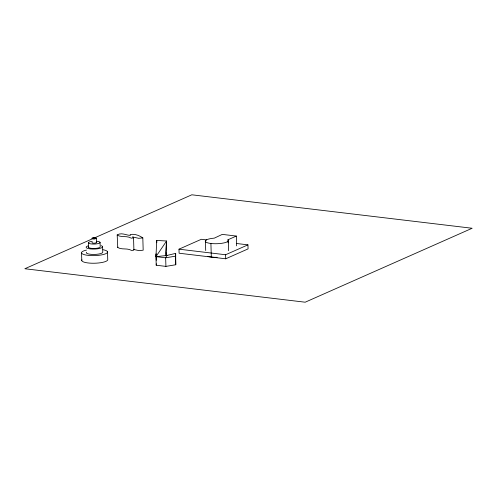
<?xml version="1.0" encoding="UTF-8"?>
<svg xmlns="http://www.w3.org/2000/svg" width="497" height="497" viewBox="0 0 497 497"><rect width="100%" height="100%" fill="white"/><g stroke="black" fill="none" stroke-linecap="round" stroke-linejoin="round"><path stroke-width="0.75" d="M175.671 253.371L175.516 256.166L165.663 257.8L155.965 256.645L166.588 241.008L165.327 255.377L166.538 255.359L166.588 241.008L156.729 240.436L155.965 256.645L156.22 265.23L165.917 266.392L175.77 264.752L175.671 253.371L166.843 255.495L155.965 256.645L156.12 253.849L156.306 260.291M166.538 255.359L166.545 254.371L166.439 255.359L166.843 255.495L165.663 257.8L165.917 266.392M156.22 265.23L156.294 263.839M142.813 237.87L138.713 238.318L132.606 236.945L133.531 237.429L133.277 237.901L131.32 238.193C126.977 235.441 121.672 237.703 117.379 235.205L117.199 234.932C121.603 232.192 126.076 235.323 130.419 235.404L130.164 234.541C134.544 233.633 139.241 235.398 142.813 237.87L143.179 250.19L139.079 250.637L133.612 249.457M133.531 237.429L133.898 249.749L133.643 250.227L131.686 250.513C127.344 247.767 122.032 250.028 117.746 247.531L117.199 234.932M92.063 238.976L24.85 268.74L305.177 302.207L472.15 228.26L191.823 194.793L94.896 237.721M236.479 243.487L247.947 244.853L248.065 248.898L225.725 258.794L179.106 253.228L178.982 249.183L201.328 239.287L206.677 239.927M236.33 236.063L222.283 234.385L214.319 238.131A11.58 2.858 -1.7 0 0 205.59 241.846A11.58 2.858 -1.7 0 0 219.786 243.542A11.58 2.858 -1.7 0 0 227.968 239.765L236.33 236.063L236.622 245.878M178.982 249.183L225.601 254.75L247.947 244.853M117.565 247.251L117.938 247.152M166.16 252.93L166.843 255.495M228.322 240.877L228.614 250.699M227.968 239.765L228.055 242.785M225.601 254.75L225.725 258.794M210.914 243.48L211.318 257.073M205.41 240.722L205.702 250.538M175.516 256.166L175.77 264.752M156.729 240.436L156.797 242.753M107.507 251.774L107.737 259.384A13.021 3.218 -1.7 0 1 94.107 263.242A13.021 3.218 -1.7 0 1 81.949 259.788M102.599 246.63L102.761 252.004A8.256 2.038 -1.7 0 1 94.119 254.445A8.256 2.038 -1.7 0 1 86.41 252.259M100.065 242.35L100.195 246.742A5.846 1.441 -1.7 0 1 94.082 248.475A5.846 1.441 -1.7 0 1 88.621 246.922M96.393 238.218L96.524 242.517M88.416 242.909L88.547 247.301M81.558 253.016L81.781 260.627M102.966 249.711A13.021 3.218 -1.7 0 1 103.879 254.377A13.021 3.218 -1.7 0 1 84.875 254.824A13.021 3.218 -1.7 0 1 86.453 250.097M101.164 245.673A8.256 2.038 -1.7 0 1 99.636 248.45A8.256 2.038 -1.7 0 1 88.497 248.618A8.256 2.038 -1.7 0 1 88.081 245.878M96.747 241.25A5.846 1.441 -1.7 0 1 98.698 243.437A5.846 1.441 -1.7 0 1 89.435 243.586A5.846 1.441 -1.7 0 1 92.28 241.325M96.126 242.256A2.286 0.565 -1.7 0 1 94.43 243.188A2.286 0.565 -1.7 0 1 92.175 242.443M217.146 257.316A11.58 2.858 -1.7 0 1 207.932 256.409M92.635 238.802A2.286 0.565 -1.7 0 0 96.362 238.367A2.286 0.565 -1.7 0 0 93.349 237.814A2.286 0.565 -1.7 0 0 92.635 238.802M92.964 238.697A1.777 0.441 -1.7 0 0 95.865 238.361A1.777 0.441 -1.7 0 0 93.517 237.933A1.777 0.441 -1.7 0 0 92.964 238.697"/></g></svg>
